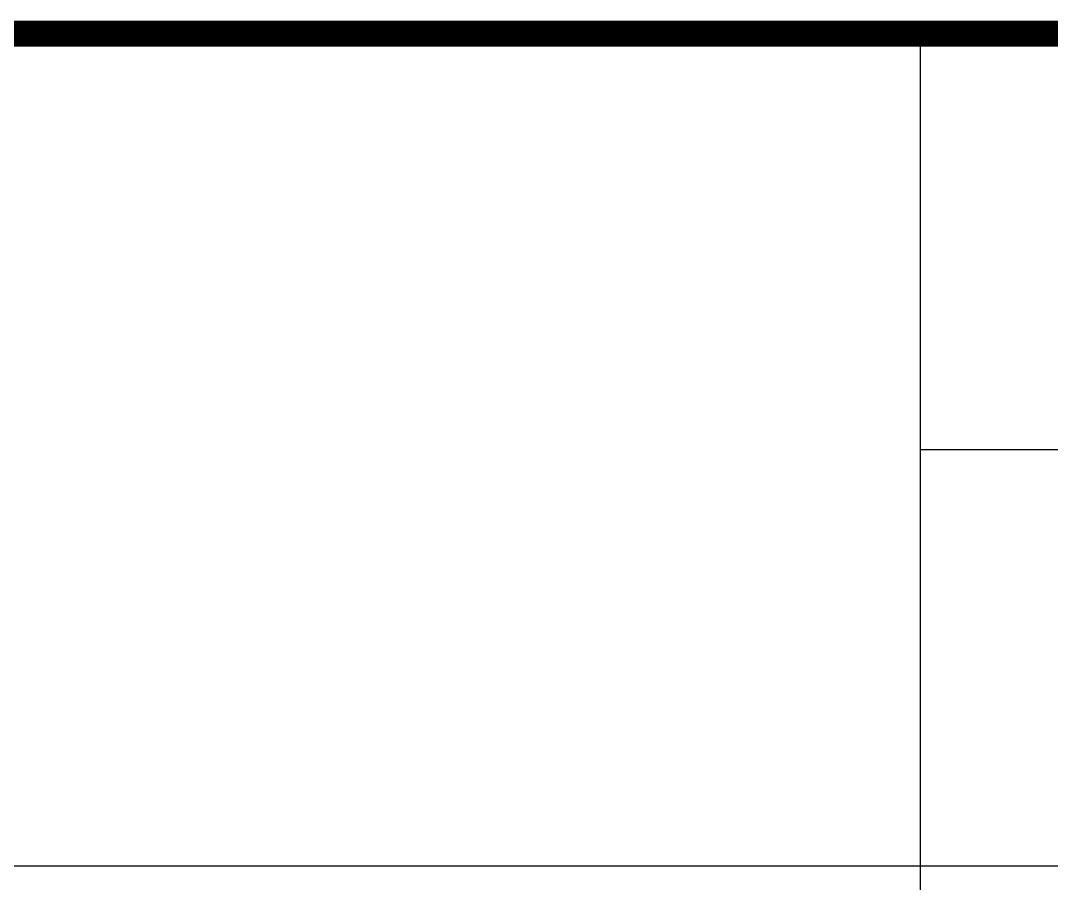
# Model space of a CAD drawing. Extents: x -2331248 to -1198620, y -977263 to -545844.
# Drawn here: x -1854914 to -1852438, y -850919 to -848847 of the extents above; entities that cross this region are included whole.
import ezdxf

# ---------------------------------------------------------------- set-up
doc = ezdxf.new("R2010")
doc.units = 0
doc.header["$LTSCALE"] = 1000
doc.header["$MEASUREMENT"] = 0
doc.layers.get('0').update_dxf_attribs({"linetype": 'CONTINUOUS'})
doc.layers.add('t图框', color=222, linetype='CONTINUOUS')

# ---------------------------------------------------------------- blocks, each defined once
blk = doc.blocks.new('ASDDA')
at = {"layer": 't图框'}
for p, q in [((-273365.6, 3065618.5), (-295865.6, 3065618.5)), ((-283365.6, 3065618.5), (-283365.6, 3061618.5)), ((-273365.6, 3064818.5), (-283365.6, 3064818.5)), ((-273365.6, 3064018.5), (-295865.6, 3064018.5))]:
    blk.add_line(p, q, dxfattribs=at)
at = {"layer": 't图框', "const_width": 50}
blk.add_lwpolyline([(-295865.6, 3061618.5), (-295865.6, 3065618.5), (-273365.6, 3065618.5)], dxfattribs=at)

msp = doc.modelspace()

# ---------------------------------------------------------------- block references
at = {"lineweight": -3, "xscale": 1.250016957928892, "yscale": 1.250016958278138, "zscale": 1.250016957604765}
msp.add_blockref('ASDDA', (-1498541.4, -4680952.9), dxfattribs=at)

doc.saveas('drawing.dxf')
